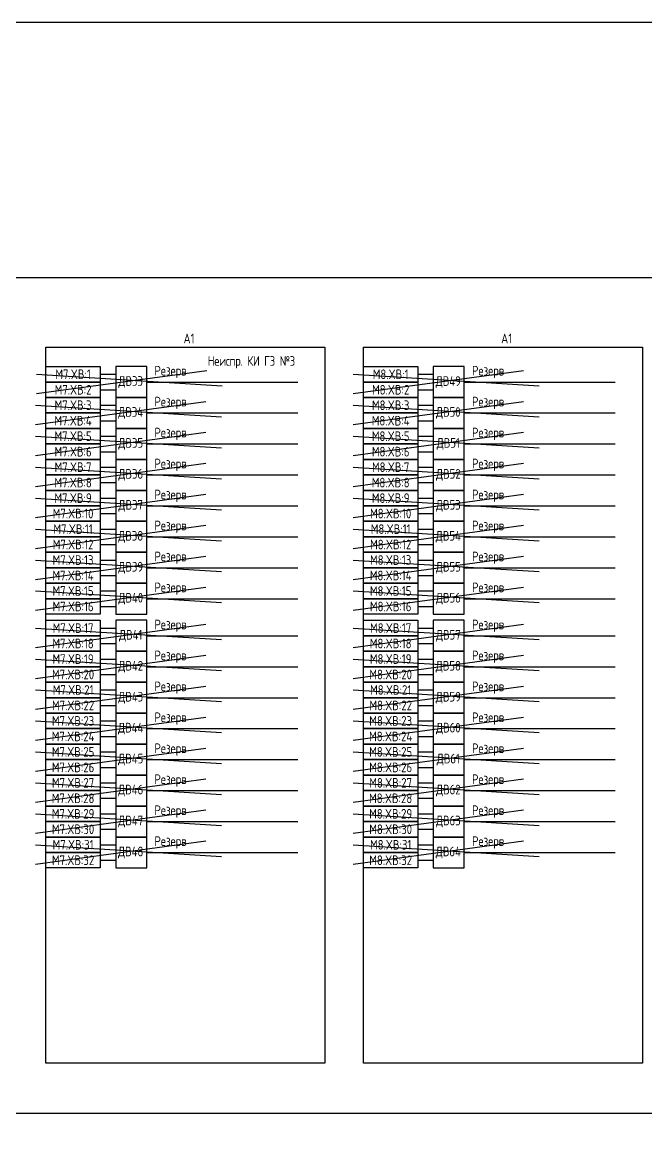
# Model space of a CAD drawing. Header units: millimetres. Extents: x -1117 to 3702, y -90 to 586.
# Drawn here: x -363.9 to -202.9, y 300.5 to 586 of the extents above; entities that cross this region are included whole.
import ezdxf

# ---------------------------------------------------------------- set-up
doc = ezdxf.new("R2010")
doc.units = ezdxf.units.MM
doc.styles.add('Gost_type_A', font='GOST_A.TTF')

msp = doc.modelspace()

# ---------------------------------------------------------------- linework, layer by layer
at = {"color": 6}
for p, q in [((-360.25, 489.99), (-316.25, 495.99)), ((-360.25, 494.99), (-312.25, 491.99))]:
    msp.add_line(p, q, dxfattribs=at)
for p, q in [((-343.78, 494.99), (-339.78, 494.99)), ((-261.78, 494.99), (-257.78, 494.99)), ((-331.78, 492.99), (-292.78, 492.99)), ((-249.78, 492.99), (-210.78, 492.99)), ((-343.78, 490.99), (-339.78, 490.99)), ((-261.78, 490.99), (-257.78, 490.99)), ((-343.78, 486.99), (-339.78, 486.99)), ((-261.78, 486.99), (-257.78, 486.99)), ((-343.78, 482.99), (-339.78, 482.99)), ((-331.78, 484.99), (-292.78, 484.99)), ((-261.78, 482.99), (-257.78, 482.99)), ((-249.78, 484.99), (-210.78, 484.99)), ((-343.78, 478.99), (-339.78, 478.99)), ((-331.78, 476.99), (-292.78, 476.99)), ((-261.78, 478.99), (-257.78, 478.99)), ((-249.78, 476.99), (-210.78, 476.99)), ((-343.78, 474.99), (-339.78, 474.99)), ((-261.78, 474.99), (-257.78, 474.99)), ((-343.78, 470.99), (-339.78, 470.99)), ((-331.78, 468.99), (-292.78, 468.99)), ((-261.78, 470.99), (-257.78, 470.99)), ((-249.78, 468.99), (-210.78, 468.99)), ((-343.78, 466.99), (-339.78, 466.99)), ((-261.78, 466.99), (-257.78, 466.99)), ((-343.78, 462.99), (-339.78, 462.99)), ((-261.78, 462.99), (-257.78, 462.99)), ((-331.78, 460.99), (-292.78, 460.99)), ((-249.78, 460.99), (-210.78, 460.99)), ((-343.78, 458.99), (-339.78, 458.99)), ((-261.78, 458.99), (-257.78, 458.99)), ((-343.78, 454.99), (-339.78, 454.99)), ((-261.78, 454.99), (-257.78, 454.99)), ((-331.78, 452.99), (-292.78, 452.99)), ((-249.78, 452.99), (-210.78, 452.99)), ((-343.78, 450.99), (-339.78, 450.99)), ((-261.78, 450.99), (-257.78, 450.99)), ((-343.78, 446.99), (-339.78, 446.99)), ((-261.78, 446.99), (-257.78, 446.99)), ((-343.78, 442.99), (-339.78, 442.99)), ((-331.78, 444.99), (-292.78, 444.99)), ((-261.78, 442.99), (-257.78, 442.99)), ((-249.78, 444.99), (-210.78, 444.99)), ((-343.78, 438.99), (-339.78, 438.99)), ((-331.78, 436.99), (-292.78, 436.99)), ((-261.78, 438.99), (-257.78, 438.99)), ((-249.78, 436.99), (-210.78, 436.99)), ((-343.78, 434.99), (-339.78, 434.99)), ((-261.78, 434.99), (-257.78, 434.99)), ((-343.78, 429.41), (-339.78, 429.41)), ((-261.78, 429.41), (-257.78, 429.41)), ((-343.78, 425.41), (-339.78, 425.41)), ((-331.78, 427.41), (-292.78, 427.41)), ((-261.78, 425.41), (-257.78, 425.41)), ((-249.78, 427.41), (-210.78, 427.41)), ((-343.78, 421.41), (-339.78, 421.41)), ((-261.78, 421.41), (-257.78, 421.41)), ((-343.78, 417.41), (-339.78, 417.41)), ((-331.78, 419.41), (-292.78, 419.41)), ((-261.78, 417.41), (-257.78, 417.41)), ((-249.78, 419.41), (-210.78, 419.41)), ((-343.78, 413.41), (-339.78, 413.41)), ((-331.78, 411.41), (-292.78, 411.41)), ((-261.78, 413.41), (-257.78, 413.41)), ((-249.78, 411.41), (-210.78, 411.41)), ((-343.78, 409.41), (-339.78, 409.41)), ((-261.78, 409.41), (-257.78, 409.41)), ((-343.78, 405.41), (-339.78, 405.41)), ((-331.78, 403.41), (-292.78, 403.41)), ((-261.78, 405.41), (-257.78, 405.41)), ((-249.78, 403.41), (-210.78, 403.41)), ((-343.78, 401.41), (-339.78, 401.41)), ((-261.78, 401.41), (-257.78, 401.41)), ((-343.78, 397.41), (-339.78, 397.41)), ((-261.78, 397.41), (-257.78, 397.41)), ((-331.78, 395.41), (-292.78, 395.41)), ((-249.78, 395.41), (-210.78, 395.41)), ((-343.78, 393.41), (-339.78, 393.41)), ((-261.78, 393.41), (-257.78, 393.41)), ((-343.78, 389.41), (-339.78, 389.41)), ((-261.78, 389.41), (-257.78, 389.41)), ((-331.78, 387.41), (-292.78, 387.41)), ((-249.78, 387.41), (-210.78, 387.41)), ((-343.78, 385.41), (-339.78, 385.41)), ((-261.78, 385.41), (-257.78, 385.41)), ((-343.78, 381.41), (-339.78, 381.41)), ((-261.78, 381.41), (-257.78, 381.41)), ((-343.78, 377.41), (-339.78, 377.41)), ((-331.78, 379.41), (-292.78, 379.41)), ((-261.78, 377.41), (-257.78, 377.41)), ((-249.78, 379.41), (-210.78, 379.41)), ((-343.78, 373.41), (-339.78, 373.41)), ((-331.78, 371.41), (-292.78, 371.41)), ((-261.78, 373.41), (-257.78, 373.41)), ((-249.78, 371.41), (-210.78, 371.41)), ((-343.78, 369.41), (-339.78, 369.41)), ((-261.78, 369.41), (-257.78, 369.41))]:
    msp.add_line(p, q)
at = {"color": 3}
for p, q in [((-278.48, 489.99), (-234.48, 495.99)), ((-278.48, 494.99), (-230.48, 491.99)), ((-360.48, 481.99), (-316.48, 487.99)), ((-360.48, 486.99), (-312.48, 483.99)), ((-278.48, 481.99), (-234.48, 487.99)), ((-278.48, 486.99), (-230.48, 483.99)), ((-360.48, 473.99), (-316.48, 479.99)), ((-278.48, 473.99), (-234.48, 479.99)), ((-360.48, 478.99), (-312.48, 475.99)), ((-278.48, 478.99), (-230.48, 475.99)), ((-360.48, 465.99), (-316.48, 471.99)), ((-278.48, 465.99), (-234.48, 471.99)), ((-360.48, 470.99), (-312.48, 467.99)), ((-278.48, 470.99), (-230.48, 467.99)), ((-360.48, 457.99), (-316.48, 463.99)), ((-360.48, 462.99), (-312.48, 459.99)), ((-278.48, 457.99), (-234.48, 463.99)), ((-278.48, 462.99), (-230.48, 459.99)), ((-360.48, 449.99), (-316.48, 455.99)), ((-360.48, 454.99), (-312.48, 451.99)), ((-278.48, 449.99), (-234.48, 455.99)), ((-278.48, 454.99), (-230.48, 451.99)), ((-360.48, 441.99), (-316.48, 447.99)), ((-360.48, 446.99), (-312.48, 443.99)), ((-278.48, 441.99), (-234.48, 447.99)), ((-278.48, 446.99), (-230.48, 443.99)), ((-360.48, 433.99), (-316.48, 439.99)), ((-278.48, 433.99), (-234.48, 439.99)), ((-360.48, 438.99), (-312.48, 435.99)), ((-278.48, 438.99), (-230.48, 435.99)), ((-360.48, 424.41), (-316.48, 430.41)), ((-360.48, 429.41), (-312.48, 426.41)), ((-278.48, 424.41), (-234.48, 430.41)), ((-278.48, 429.41), (-230.48, 426.41)), ((-360.48, 416.41), (-316.48, 422.41)), ((-360.48, 421.41), (-312.48, 418.41)), ((-278.48, 416.41), (-234.48, 422.41)), ((-278.48, 421.41), (-230.48, 418.41)), ((-360.48, 408.41), (-316.48, 414.41)), ((-278.48, 408.41), (-234.48, 414.41)), ((-360.48, 413.41), (-312.48, 410.41)), ((-278.48, 413.41), (-230.48, 410.41)), ((-360.48, 400.41), (-316.48, 406.41)), ((-278.48, 400.41), (-234.48, 406.41)), ((-360.48, 405.41), (-312.48, 402.41)), ((-278.48, 405.41), (-230.48, 402.41)), ((-360.48, 392.41), (-316.48, 398.41)), ((-360.48, 397.41), (-312.48, 394.41)), ((-278.48, 392.41), (-234.48, 398.41)), ((-278.48, 397.41), (-230.48, 394.41)), ((-360.48, 384.41), (-316.48, 390.41)), ((-360.48, 389.41), (-312.48, 386.41)), ((-278.48, 384.41), (-234.48, 390.41)), ((-278.48, 389.41), (-230.48, 386.41)), ((-360.48, 376.41), (-316.48, 382.41)), ((-360.48, 381.41), (-312.48, 378.41)), ((-278.48, 376.41), (-234.48, 382.41)), ((-278.48, 381.41), (-230.48, 378.41)), ((-360.48, 368.41), (-316.48, 374.41)), ((-278.48, 368.41), (-234.48, 374.41)), ((-360.48, 373.41), (-312.48, 370.41)), ((-278.48, 373.41), (-230.48, 370.41))]:
    msp.add_line(p, q, dxfattribs=at)
for points in [[(-1117.42, 586), (3701.92, 586), (3701.92, -90), (-1117.42, -90)], [(-839.89, 519.99), (266.63, 519.99), (266.63, 303.99), (-839.89, 303.99)], [(-357.78, 501.99), (-285.78, 501.99), (-285.78, 316.99), (-357.78, 316.99)], [(-275.78, 501.99), (-203.78, 501.99), (-203.78, 316.99), (-275.78, 316.99)], [(-357.78, 496.99), (-343.78, 496.99), (-343.78, 492.99), (-357.78, 492.99)], [(-275.78, 496.99), (-261.78, 496.99), (-261.78, 492.99), (-275.78, 492.99)], [(-357.78, 492.99), (-343.78, 492.99), (-343.78, 488.99), (-357.78, 488.99)], [(-275.78, 492.99), (-261.78, 492.99), (-261.78, 488.99), (-275.78, 488.99)], [(-357.78, 488.99), (-343.78, 488.99), (-343.78, 484.99), (-357.78, 484.99)], [(-275.78, 488.99), (-261.78, 488.99), (-261.78, 484.99), (-275.78, 484.99)], [(-357.78, 484.99), (-343.78, 484.99), (-343.78, 480.99), (-357.78, 480.99)], [(-275.78, 484.99), (-261.78, 484.99), (-261.78, 480.99), (-275.78, 480.99)], [(-357.78, 480.99), (-343.78, 480.99), (-343.78, 476.99), (-357.78, 476.99)], [(-275.78, 480.99), (-261.78, 480.99), (-261.78, 476.99), (-275.78, 476.99)], [(-357.78, 476.99), (-343.78, 476.99), (-343.78, 472.99), (-357.78, 472.99)], [(-275.78, 476.99), (-261.78, 476.99), (-261.78, 472.99), (-275.78, 472.99)], [(-357.78, 472.99), (-343.78, 472.99), (-343.78, 468.99), (-357.78, 468.99)], [(-275.78, 472.99), (-261.78, 472.99), (-261.78, 468.99), (-275.78, 468.99)], [(-357.78, 468.99), (-343.78, 468.99), (-343.78, 464.99), (-357.78, 464.99)], [(-275.78, 468.99), (-261.78, 468.99), (-261.78, 464.99), (-275.78, 464.99)], [(-357.78, 464.99), (-343.78, 464.99), (-343.78, 460.99), (-357.78, 460.99)], [(-275.78, 464.99), (-261.78, 464.99), (-261.78, 460.99), (-275.78, 460.99)], [(-357.78, 460.99), (-343.78, 460.99), (-343.78, 456.99), (-357.78, 456.99)], [(-275.78, 460.99), (-261.78, 460.99), (-261.78, 456.99), (-275.78, 456.99)], [(-357.78, 456.99), (-343.78, 456.99), (-343.78, 452.99), (-357.78, 452.99)], [(-275.78, 456.99), (-261.78, 456.99), (-261.78, 452.99), (-275.78, 452.99)], [(-357.78, 452.99), (-343.78, 452.99), (-343.78, 448.99), (-357.78, 448.99)], [(-275.78, 452.99), (-261.78, 452.99), (-261.78, 448.99), (-275.78, 448.99)], [(-357.78, 448.99), (-343.78, 448.99), (-343.78, 444.99), (-357.78, 444.99)], [(-275.78, 448.99), (-261.78, 448.99), (-261.78, 444.99), (-275.78, 444.99)], [(-357.78, 444.99), (-343.78, 444.99), (-343.78, 440.99), (-357.78, 440.99)], [(-275.78, 444.99), (-261.78, 444.99), (-261.78, 440.99), (-275.78, 440.99)], [(-357.78, 440.99), (-343.78, 440.99), (-343.78, 436.99), (-357.78, 436.99)], [(-275.78, 440.99), (-261.78, 440.99), (-261.78, 436.99), (-275.78, 436.99)], [(-357.78, 436.99), (-343.78, 436.99), (-343.78, 432.99), (-357.78, 432.99)], [(-275.78, 436.99), (-261.78, 436.99), (-261.78, 432.99), (-275.78, 432.99)], [(-357.78, 431.41), (-343.78, 431.41), (-343.78, 427.41), (-357.78, 427.41)], [(-275.78, 431.41), (-261.78, 431.41), (-261.78, 427.41), (-275.78, 427.41)], [(-357.78, 427.41), (-343.78, 427.41), (-343.78, 423.41), (-357.78, 423.41)], [(-275.78, 427.41), (-261.78, 427.41), (-261.78, 423.41), (-275.78, 423.41)], [(-357.78, 423.41), (-343.78, 423.41), (-343.78, 419.41), (-357.78, 419.41)], [(-275.78, 423.41), (-261.78, 423.41), (-261.78, 419.41), (-275.78, 419.41)], [(-357.78, 419.41), (-343.78, 419.41), (-343.78, 415.41), (-357.78, 415.41)], [(-275.78, 419.41), (-261.78, 419.41), (-261.78, 415.41), (-275.78, 415.41)], [(-357.78, 415.41), (-343.78, 415.41), (-343.78, 411.41), (-357.78, 411.41)], [(-275.78, 415.41), (-261.78, 415.41), (-261.78, 411.41), (-275.78, 411.41)], [(-357.78, 411.41), (-343.78, 411.41), (-343.78, 407.41), (-357.78, 407.41)], [(-275.78, 411.41), (-261.78, 411.41), (-261.78, 407.41), (-275.78, 407.41)], [(-357.78, 407.41), (-343.78, 407.41), (-343.78, 403.41), (-357.78, 403.41)], [(-275.78, 407.41), (-261.78, 407.41), (-261.78, 403.41), (-275.78, 403.41)], [(-357.78, 403.41), (-343.78, 403.41), (-343.78, 399.41), (-357.78, 399.41)], [(-275.78, 403.41), (-261.78, 403.41), (-261.78, 399.41), (-275.78, 399.41)], [(-357.78, 399.41), (-343.78, 399.41), (-343.78, 395.41), (-357.78, 395.41)], [(-275.78, 399.41), (-261.78, 399.41), (-261.78, 395.41), (-275.78, 395.41)], [(-357.78, 395.41), (-343.78, 395.41), (-343.78, 391.41), (-357.78, 391.41)], [(-275.78, 395.41), (-261.78, 395.41), (-261.78, 391.41), (-275.78, 391.41)], [(-357.78, 391.41), (-343.78, 391.41), (-343.78, 387.41), (-357.78, 387.41)], [(-275.78, 391.41), (-261.78, 391.41), (-261.78, 387.41), (-275.78, 387.41)], [(-357.78, 387.41), (-343.78, 387.41), (-343.78, 383.41), (-357.78, 383.41)], [(-275.78, 387.41), (-261.78, 387.41), (-261.78, 383.41), (-275.78, 383.41)], [(-357.78, 383.41), (-343.78, 383.41), (-343.78, 379.41), (-357.78, 379.41)], [(-275.78, 383.41), (-261.78, 383.41), (-261.78, 379.41), (-275.78, 379.41)], [(-357.78, 379.41), (-343.78, 379.41), (-343.78, 375.41), (-357.78, 375.41)], [(-275.78, 379.41), (-261.78, 379.41), (-261.78, 375.41), (-275.78, 375.41)], [(-357.78, 375.41), (-343.78, 375.41), (-343.78, 371.41), (-357.78, 371.41)], [(-275.78, 375.41), (-261.78, 375.41), (-261.78, 371.41), (-275.78, 371.41)], [(-357.78, 371.41), (-343.78, 371.41), (-343.78, 367.41), (-357.78, 367.41)], [(-275.78, 371.41), (-261.78, 371.41), (-261.78, 367.41), (-275.78, 367.41)]]:
    msp.add_lwpolyline(points, close=True)
at = {"ltscale": 4}
for points in [[(-339.78, 488.99), (-331.78, 488.99), (-331.78, 496.99), (-339.78, 496.99)], [(-257.78, 488.99), (-249.78, 488.99), (-249.78, 496.99), (-257.78, 496.99)], [(-339.78, 480.99), (-331.78, 480.99), (-331.78, 488.99), (-339.78, 488.99)], [(-257.78, 480.99), (-249.78, 480.99), (-249.78, 488.99), (-257.78, 488.99)], [(-339.78, 472.99), (-331.78, 472.99), (-331.78, 480.99), (-339.78, 480.99)], [(-257.78, 472.99), (-249.78, 472.99), (-249.78, 480.99), (-257.78, 480.99)], [(-339.78, 464.99), (-331.78, 464.99), (-331.78, 472.99), (-339.78, 472.99)], [(-257.78, 464.99), (-249.78, 464.99), (-249.78, 472.99), (-257.78, 472.99)], [(-339.78, 456.99), (-331.78, 456.99), (-331.78, 464.99), (-339.78, 464.99)], [(-257.78, 456.99), (-249.78, 456.99), (-249.78, 464.99), (-257.78, 464.99)], [(-339.78, 448.99), (-331.78, 448.99), (-331.78, 456.99), (-339.78, 456.99)], [(-257.78, 448.99), (-249.78, 448.99), (-249.78, 456.99), (-257.78, 456.99)], [(-339.78, 440.99), (-331.78, 440.99), (-331.78, 448.99), (-339.78, 448.99)], [(-257.78, 440.99), (-249.78, 440.99), (-249.78, 448.99), (-257.78, 448.99)], [(-339.78, 432.99), (-331.78, 432.99), (-331.78, 440.99), (-339.78, 440.99)], [(-257.78, 432.99), (-249.78, 432.99), (-249.78, 440.99), (-257.78, 440.99)], [(-339.78, 423.41), (-331.78, 423.41), (-331.78, 431.41), (-339.78, 431.41)], [(-257.78, 423.41), (-249.78, 423.41), (-249.78, 431.41), (-257.78, 431.41)], [(-339.78, 415.41), (-331.78, 415.41), (-331.78, 423.41), (-339.78, 423.41)], [(-257.78, 415.41), (-249.78, 415.41), (-249.78, 423.41), (-257.78, 423.41)], [(-339.78, 407.41), (-331.78, 407.41), (-331.78, 415.41), (-339.78, 415.41)], [(-257.78, 407.41), (-249.78, 407.41), (-249.78, 415.41), (-257.78, 415.41)], [(-339.78, 399.41), (-331.78, 399.41), (-331.78, 407.41), (-339.78, 407.41)], [(-257.78, 399.41), (-249.78, 399.41), (-249.78, 407.41), (-257.78, 407.41)], [(-339.78, 391.41), (-331.78, 391.41), (-331.78, 399.41), (-339.78, 399.41)], [(-257.78, 391.41), (-249.78, 391.41), (-249.78, 399.41), (-257.78, 399.41)], [(-339.78, 383.41), (-331.78, 383.41), (-331.78, 391.41), (-339.78, 391.41)], [(-257.78, 383.41), (-249.78, 383.41), (-249.78, 391.41), (-257.78, 391.41)], [(-339.78, 375.41), (-331.78, 375.41), (-331.78, 383.41), (-339.78, 383.41)], [(-257.78, 375.41), (-249.78, 375.41), (-249.78, 383.41), (-257.78, 383.41)], [(-339.78, 367.41), (-331.78, 367.41), (-331.78, 375.41), (-339.78, 375.41)], [(-257.78, 367.41), (-249.78, 367.41), (-249.78, 375.41), (-257.78, 375.41)]]:
    msp.add_lwpolyline(points, close=True, dxfattribs=at)

# ---------------------------------------------------------------- texts
at = {"char_height": 2.5, "width": 73.8762, "attachment_point": 8, "line_spacing_factor": 0.9, "style": 'Gost_type_A'}
for insert in [(-320.84, 502.99), (-238.84, 502.99)]:
    msp.add_mtext('A1', dxfattribs=dict(at, insert=insert))
at = {"color": 5, "insert": (-316.01, 496.5), "char_height": 2.5, "width": 40, "attachment_point": 7, "style": 'Gost_type_A'}
msp.add_mtext('{\\T0.95;Неиспр. КИ ГЗ №3}', dxfattribs=at)
at = {"char_height": 2.5, "style": 'Gost_type_A'}
for s, insert, width, attachment_point in [('Резерв', (-329.78, 493.99), 33.0751, 7), ('Резерв', (-247.78, 493.99), 33.0751, 7), ('M7.XВ:1', (-350.78, 494.99), 14, 5), ('ДВ33', (-335.9, 492.99), 7.7588, 5), ('M8.XВ:1', (-268.78, 494.99), 14, 5), ('ДВ49', (-253.9, 492.99), 7.7588, 5), ('M7.XВ:2', (-350.78, 490.99), 14, 5), ('M8.XВ:2', (-268.78, 490.99), 14, 5), ('M7.XВ:3', (-350.78, 486.99), 14, 5), ('Резерв', (-329.78, 485.99), 33.0751, 7), ('M8.XВ:3', (-268.78, 486.99), 14, 5), ('Резерв', (-247.78, 485.99), 33.0751, 7), ('ДВ34', (-335.9, 484.99), 7.7588, 5), ('ДВ50', (-253.9, 484.99), 7.7588, 5), ('M7.XВ:4', (-350.78, 482.99), 14, 5), ('M8.XВ:4', (-268.78, 482.99), 14, 5), ('M7.XВ:5', (-350.78, 478.99), 14, 5), ('Резерв', (-329.78, 477.99), 33.0751, 7), ('M8.XВ:5', (-268.78, 478.99), 14, 5), ('Резерв', (-247.78, 477.99), 33.0751, 7), ('ДВ35', (-335.9, 476.99), 7.7588, 5), ('ДВ51', (-253.9, 476.99), 7.7588, 5), ('M7.XВ:6', (-350.78, 474.99), 14, 5), ('M8.XВ:6', (-268.78, 474.99), 14, 5), ('M7.XВ:7', (-350.78, 470.99), 14, 5), ('Резерв', (-329.78, 469.99), 33.0751, 7), ('M8.XВ:7', (-268.78, 470.99), 14, 5), ('Резерв', (-247.78, 469.99), 33.0751, 7), ('M7.XВ:8', (-350.78, 466.99), 14, 5), ('ДВ36', (-335.9, 468.99), 7.7588, 5), ('M8.XВ:8', (-268.78, 466.99), 14, 5), ('ДВ52', (-253.9, 468.99), 7.7588, 5), ('M7.XВ:9', (-350.78, 462.99), 14, 5), ('Резерв', (-329.78, 461.99), 33.0751, 7), ('M8.XВ:9', (-268.78, 462.99), 14, 5), ('Резерв', (-247.78, 461.99), 33.0751, 7), ('M7.XВ:10', (-350.78, 458.99), 14, 5), ('ДВ37', (-335.9, 460.99), 7.7588, 5), ('M8.XВ:10', (-268.78, 458.99), 14, 5), ('ДВ53', (-253.9, 460.99), 7.7588, 5), ('Резерв', (-329.78, 453.99), 33.0751, 7), ('Резерв', (-247.78, 453.99), 33.0751, 7), ('M7.XВ:11', (-350.78, 454.99), 14, 5), ('ДВ38', (-335.9, 452.99), 7.7588, 5), ('M8.XВ:11', (-268.78, 454.99), 14, 5), ('ДВ54', (-253.9, 452.99), 7.7588, 5), ('M7.XВ:12', (-350.78, 450.99), 14, 5), ('M8.XВ:12', (-268.78, 450.99), 14, 5), ('M7.XВ:13', (-350.78, 446.99), 14, 5), ('Резерв', (-329.78, 445.99), 33.0751, 7), ('M8.XВ:13', (-268.78, 446.99), 14, 5), ('Резерв', (-247.78, 445.99), 33.0751, 7), ('ДВ39', (-335.9, 444.99), 7.7588, 5), ('ДВ55', (-253.9, 444.99), 7.7588, 5), ('M7.XВ:14', (-350.78, 442.99), 14, 5), ('M8.XВ:14', (-268.78, 442.99), 14, 5), ('M7.XВ:15', (-350.78, 438.99), 14, 5), ('Резерв', (-329.78, 437.99), 33.0751, 7), ('M8.XВ:15', (-268.78, 438.99), 14, 5), ('Резерв', (-247.78, 437.99), 33.0751, 7), ('ДВ40', (-335.9, 436.99), 7.7588, 5), ('ДВ56', (-253.9, 436.99), 7.7588, 5), ('M7.XВ:16', (-350.78, 434.99), 14, 5), ('M8.XВ:16', (-268.78, 434.99), 14, 5), ('Резерв', (-329.78, 428.41), 33.0751, 7), ('Резерв', (-247.78, 428.41), 33.0751, 7), ('M7.XВ:17', (-350.78, 429.41), 14, 5), ('ДВ41', (-335.9, 427.41), 7.7588, 5), ('M8.XВ:17', (-268.78, 429.41), 14, 5), ('ДВ57', (-253.9, 427.41), 7.7588, 5), ('M7.XВ:18', (-350.78, 425.41), 14, 5), ('M8.XВ:18', (-268.78, 425.41), 14, 5), ('M7.XВ:19', (-350.78, 421.41), 14, 5), ('Резерв', (-329.78, 420.41), 33.0751, 7), ('M8.XВ:19', (-268.78, 421.41), 14, 5), ('Резерв', (-247.78, 420.41), 33.0751, 7), ('ДВ42', (-335.9, 419.41), 7.7588, 5), ('ДВ58', (-253.9, 419.41), 7.7588, 5), ('M7.XВ:20', (-350.78, 417.41), 14, 5), ('M8.XВ:20', (-268.78, 417.41), 14, 5), ('M7.XВ:21', (-350.78, 413.41), 14, 5), ('Резерв', (-329.78, 412.41), 33.0751, 7), ('M8.XВ:21', (-268.78, 413.41), 14, 5), ('Резерв', (-247.78, 412.41), 33.0751, 7), ('ДВ43', (-335.9, 411.41), 7.7588, 5), ('ДВ59', (-253.9, 411.41), 7.7588, 5), ('M7.XВ:22', (-350.78, 409.41), 14, 5), ('M8.XВ:22', (-268.78, 409.41), 14, 5), ('M7.XВ:23', (-350.78, 405.41), 14, 5), ('Резерв', (-329.78, 404.41), 33.0751, 7), ('M8.XВ:23', (-268.78, 405.41), 14, 5), ('Резерв', (-247.78, 404.41), 33.0751, 7), ('M7.XВ:24', (-350.78, 401.41), 14, 5), ('ДВ44', (-335.9, 403.41), 7.7588, 5), ('M8.XВ:24', (-268.78, 401.41), 14, 5), ('ДВ60', (-253.9, 403.41), 7.7588, 5), ('M7.XВ:25', (-350.78, 397.41), 14, 5), ('ДВ45', (-335.9, 395.41), 7.7588, 5), ('Резерв', (-329.78, 396.41), 33.0751, 7), ('M8.XВ:25', (-268.78, 397.41), 14, 5), ('ДВ61', (-253.9, 395.41), 7.7588, 5), ('Резерв', (-247.78, 396.41), 33.0751, 7), ('M7.XВ:26', (-350.78, 393.41), 14, 5), ('M8.XВ:26', (-268.78, 393.41), 14, 5), ('Резерв', (-329.78, 388.41), 33.0751, 7), ('Резерв', (-247.78, 388.41), 33.0751, 7), ('M7.XВ:27', (-350.78, 389.41), 14, 5), ('ДВ46', (-335.9, 387.41), 7.7588, 5), ('M8.XВ:27', (-268.78, 389.41), 14, 5), ('ДВ62', (-253.9, 387.41), 7.7588, 5), ('M7.XВ:28', (-350.78, 385.41), 14, 5), ('M8.XВ:28', (-268.78, 385.41), 14, 5), ('M7.XВ:29', (-350.78, 381.41), 14, 5), ('Резерв', (-329.78, 380.41), 33.0751, 7), ('M8.XВ:29', (-268.78, 381.41), 14, 5), ('Резерв', (-247.78, 380.41), 33.0751, 7), ('ДВ47', (-335.9, 379.41), 7.7588, 5), ('ДВ63', (-253.9, 379.41), 7.7588, 5), ('M7.XВ:30', (-350.78, 377.41), 14, 5), ('M8.XВ:30', (-268.78, 377.41), 14, 5), ('M7.XВ:31', (-350.78, 373.41), 14, 5), ('Резерв', (-329.78, 372.41), 33.0751, 7), ('M8.XВ:31', (-268.78, 373.41), 14, 5), ('Резерв', (-247.78, 372.41), 33.0751, 7), ('ДВ48', (-335.9, 371.41), 7.7588, 5), ('ДВ64', (-253.9, 371.41), 7.7588, 5), ('M7.XВ:32', (-350.78, 369.41), 14, 5), ('M8.XВ:32', (-268.78, 369.41), 14, 5)]:
    msp.add_mtext(s, dxfattribs=dict(at, insert=insert, width=width, attachment_point=attachment_point))

doc.saveas('drawing.dxf')
